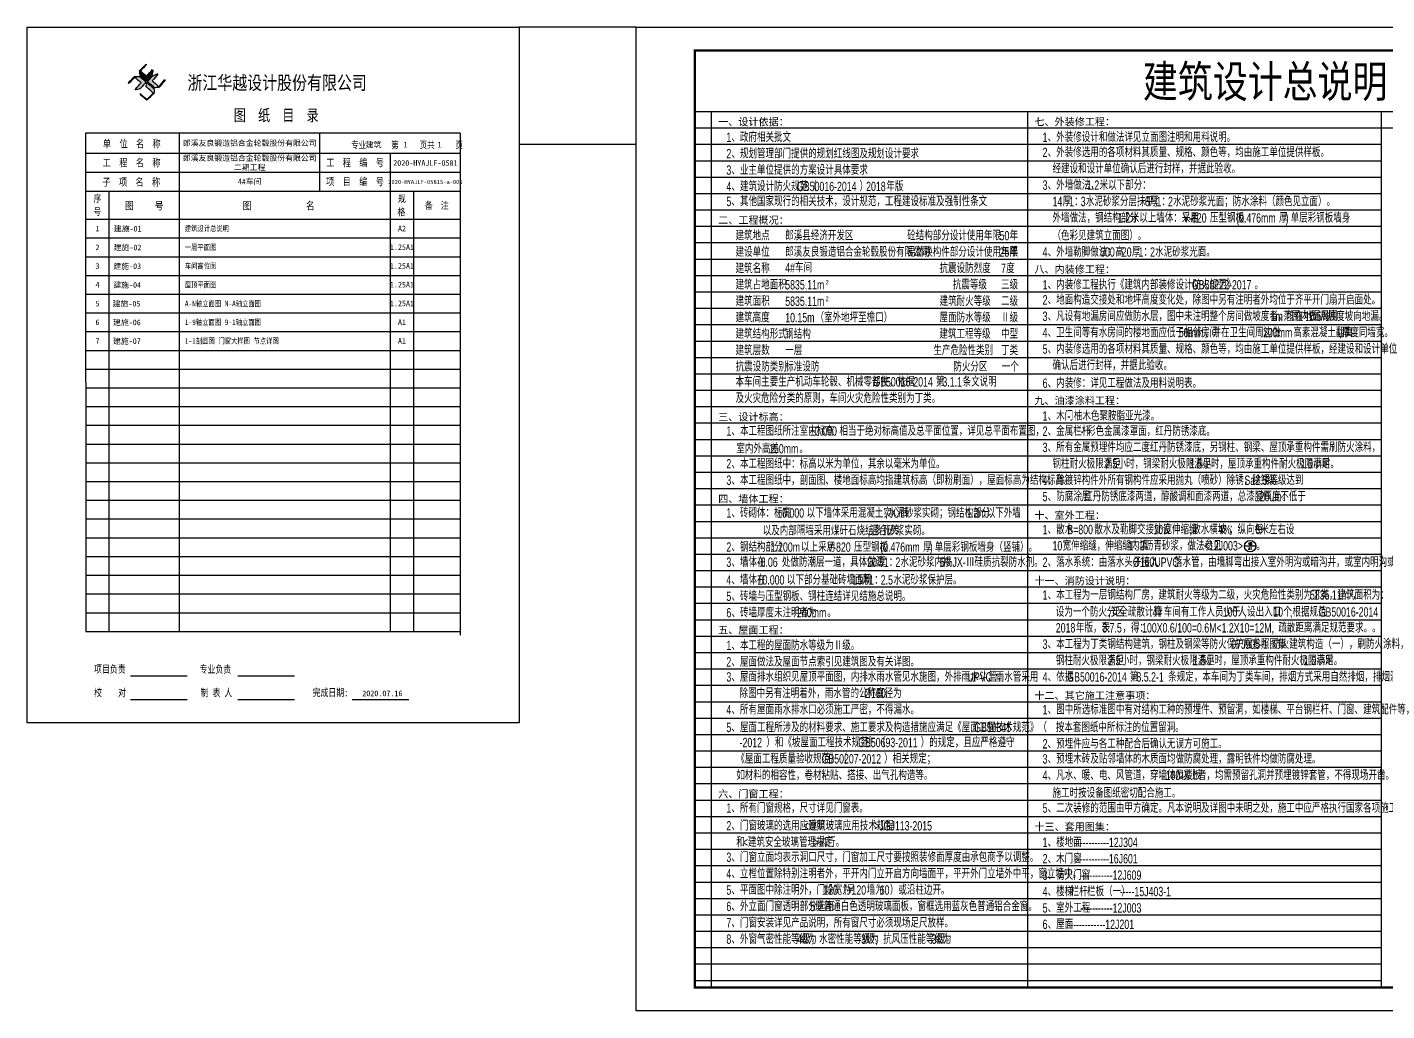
# Model space of a CAD drawing. Extents: x 14586673 to 15379323, y -344170 to -118775.
# Drawn here: x 14586673 to 14644717, y -223520 to -181520 of the extents above; entities that cross this region are included whole.
import ezdxf
from ezdxf.enums import TextEntityAlignment as Align

# ---------------------------------------------------------------- set-up
doc = ezdxf.new("R2010")
doc.units = 0
doc.header["$LTSCALE"] = 1000
doc.header["$MEASUREMENT"] = 0
for name, color, linetype in [('PUB_DIM', 3, 'Continuous'), ('PUB_TEXT', 7, 'Continuous'), ('TK', 4, 'Continuous')]:
    doc.layers.add(name, color=color, linetype=linetype)
doc.styles.add('-宋体', font='', dxfattribs={"width": 0.8})
doc.styles.add('_TCH_LABEL', font='COMPLEX', dxfattribs={"bigfont": 'GBCBIG'})
doc.styles.add('YAYA', font='', dxfattribs={"width": 0.8, "height": 1})
doc.styles.add('图框文字3', font='', dxfattribs={"width": 0.8})
doc.styles.add('图签宋体', font='', dxfattribs={"height": 300})
doc.styles.add('设计说明', font='!TSSDENG', dxfattribs={"width": 0.7, "bigfont": '!HZTXT'})
doc.styles.add('黑体', font='simhei.ttf')
doc.styles.get('-宋体').set_extended_font_data('SimSun')
doc.styles.get('YAYA').set_extended_font_data('SimSun')
doc.styles.get('图框文字3').set_extended_font_data('SimSun')
doc.styles.get('图签宋体').set_extended_font_data('NSimSun')

# ---------------------------------------------------------------- blocks, each defined once
blk = doc.blocks.new('GeYuanFrame_01806178', base_point=(18.76, 4.34))
at = {"layer": 'TK'}
blk.add_line((43.76, 414.34), (602.76, 414.34), dxfattribs=at)
blk.add_lwpolyline([(18.76, 424.34), (612.76, 424.34), (612.76, 4.34), (18.76, 4.34), (18.76, 424.34)], dxfattribs=at)
at = {"layer": 'TK', "const_width": 1}
blk.add_lwpolyline([(602.76, 414.34), (43.76, 414.34), (43.76, 14.34), (602.76, 14.34)], close=True, dxfattribs=at)
blk = doc.blocks.new('GeYuanFrame_77181161', base_point=(9.34, 2.35))
at = {"layer": 'TK'}
h = blk.add_hatch(color=256, dxfattribs=at)
h.dxf.hatch_style = 2
edge = h.paths.add_edge_path()
edge.add_spline(control_points=[(59.68, 276.88), (59.68, 276.88), (59.68, 276.88), (58.99, 277.46), (58.29, 278.02), (57.63, 278.6), (57.58, 279.3), (57.37, 280), (57.28, 280.71), (58.18, 281.67), (59.11, 282.6), (60.07, 283.5), (60.13, 283.47), (60.17, 283.43), (60.22, 283.39), (59.42, 282.46), (58.48, 281.67), (57.68, 280.73), (58.56, 279.95), (59.47, 279.2), (60.38, 278.45), (61.23, 279.33), (61.99, 280.3), (62.8, 281.22), (63.14, 281.1), (63.02, 280.86), (62.93, 280.48), (62.85, 280.12), (62.8, 279.82), (62.72, 279.46), (62.69, 279.29), (62.66, 279.09), (62.61, 278.95), (62.53, 278.76), (62.24, 278.51), (62.04, 278.27), (61.55, 277.7), (61.14, 277.24), (60.63, 276.63), (60.55, 276.53), (60.38, 276.3), (60.36, 276.3), (60.26, 276.29), (59.77, 276.8), (59.68, 276.88)], knot_values=[-1, 0, 0, 0, 0, 0, 1, 1, 1, 2, 2, 2, 3, 3, 3, 4, 4, 4, 5, 5, 5, 6, 6, 6, 7, 7, 7, 8, 8, 8, 9, 9, 9, 10, 10, 10, 11, 11, 11, 12, 12, 12, 13, 13, 13, 14, 14, 14, 14], degree=3, periodic=0)
h = blk.add_hatch(color=256, dxfattribs=at)
h.dxf.hatch_style = 2
edge = h.paths.add_edge_path()
edge.add_spline(control_points=[(63.92, 279.01), (63.92, 279.01), (63.92, 279.01), (64.28, 279.16), (64.59, 279.31), (64.87, 279.4), (64.98, 279.43), (65.07, 279.35), (65.14, 279.26), (64.37, 278.32), (63.53, 277.44), (62.74, 276.51), (63.66, 275.66), (64.65, 274.86), (65.59, 274.03), (66.42, 274.95), (67.18, 275.93), (67.99, 276.86), (68.1, 276.85), (68.13, 276.76), (68.2, 276.72), (67.55, 275.83), (66.72, 274.94), (65.98, 274.03), (65.86, 273.89), (65.75, 273.71), (65.65, 273.66), (65.42, 273.57), (64.95, 273.59), (64.66, 273.57), (64.33, 273.54), (64.02, 273.51), (63.71, 273.45), (62.84, 274.16), (61.98, 274.94), (61.08, 275.68), (60.97, 275.77), (60.71, 275.95), (60.71, 275.99), (60.71, 276), (60.9, 276.25), (60.98, 276.34), (61.47, 276.92), (61.9, 277.37), (62.39, 277.96), (62.55, 278.16), (62.77, 278.5), (62.95, 278.62), (63.17, 278.77), (63.58, 278.87), (63.92, 279.01)], knot_values=[-1, 0, 0, 0, 0, 0, 1, 1, 1, 2, 2, 2, 3, 3, 3, 4, 4, 4, 5, 5, 5, 6, 6, 6, 7, 7, 7, 8, 8, 8, 9, 9, 9, 10, 10, 10, 11, 11, 11, 12, 12, 12, 13, 13, 13, 14, 14, 14, 15, 15, 15, 16, 16, 16, 16], degree=3, periodic=0)
h = blk.add_hatch(color=256, dxfattribs=at)
h.dxf.hatch_style = 2
edge = h.paths.add_edge_path()
edge.add_spline(control_points=[(55.19, 277.94), (55.19, 277.94), (55.19, 277.94), (54.32, 277.07), (53.5, 276.16), (52.65, 275.27), (52.31, 275.38), (52.58, 275.59), (52.76, 275.79), (53.52, 276.62), (54.41, 277.54), (55.15, 278.29), (55.68, 278.33), (56.35, 278.29), (56.91, 278.31), (57.04, 278.32), (57.2, 278.35), (57.34, 278.31), (57.56, 278.24), (57.82, 277.91), (58.03, 277.73), (58.73, 277.15), (59.48, 276.57), (60.09, 275.97), (59.37, 275.15), (58.62, 274.28), (57.88, 273.41), (57.77, 273.29), (57.64, 273.11), (57.55, 273.06), (57.4, 272.99), (57.18, 272.96), (57.01, 272.91), (56.64, 272.8), (56.31, 272.73), (55.9, 272.62), (55.72, 272.57), (55.45, 272.46), (55.42, 272.64), (55.39, 272.76), (55.62, 272.94), (55.71, 273.04), (56.48, 273.9), (57.25, 274.76), (58.01, 275.6), (57.08, 276.39), (56.15, 277.19), (55.19, 277.94)], knot_values=[-1, 0, 0, 0, 0, 0, 1, 1, 1, 2, 2, 2, 3, 3, 3, 4, 4, 4, 5, 5, 5, 6, 6, 6, 7, 7, 7, 8, 8, 8, 9, 9, 9, 10, 10, 10, 11, 11, 11, 12, 12, 12, 13, 13, 13, 14, 14, 14, 15, 15, 15, 15], degree=3, periodic=0)
h = blk.add_hatch(color=256, dxfattribs=at)
h.dxf.hatch_style = 2
edge = h.paths.add_edge_path()
edge.add_spline(control_points=[(57.65, 270.91), (57.65, 270.91), (57.65, 270.91), (58.57, 270.16), (59.45, 269.35), (60.34, 268.57), (61.32, 269.42), (62.25, 270.32), (63.19, 271.22), (62.4, 271.97), (61.4, 272.8), (60.51, 273.59), (60.4, 273.69), (60.17, 273.85), (60.15, 273.93), (60.1, 274.12), (60.25, 274.58), (60.28, 274.79), (60.34, 275.14), (60.37, 275.45), (60.44, 275.7), (61.45, 274.85), (62.46, 274.01), (63.46, 273.14), (63.49, 272.49), (63.54, 271.85), (63.55, 271.18), (62.67, 270.31), (61.73, 269.45), (60.78, 268.57), (60.66, 268.45), (60.49, 268.24), (60.36, 268.24), (60.16, 268.24), (59.73, 268.73), (59.6, 268.84), (59.1, 269.27), (58.65, 269.67), (58.17, 270.1), (57.94, 270.31), (57.66, 270.48), (57.47, 270.74), (57.5, 270.83), (57.59, 270.85), (57.65, 270.91)], knot_values=[-1, 0, 0, 0, 0, 0, 1, 1, 1, 2, 2, 2, 3, 3, 3, 4, 4, 4, 5, 5, 5, 6, 6, 6, 7, 7, 7, 8, 8, 8, 9, 9, 9, 10, 10, 10, 11, 11, 11, 12, 12, 12, 13, 13, 13, 14, 14, 14, 14], degree=3, periodic=0)
for p, q in [((9.34, 299.35), (219.34, 299.35)), ((9.34, 2.35), (9.34, 299.35)), ((219.34, 299.35), (219.34, 2.35)), ((34.18, 254.13), (34.34, 41.35)), ((194.18, 254.13), (34.18, 254.13)), ((74.34, 41.35), (74.34, 254.13)), ((134.34, 229.35), (134.34, 254.13)), ((194.34, 39.76), (194.34, 254.13)), ((194.34, 245.35), (34.34, 245.35)), ((164.34, 245.35), (164.34, 41.35)), ((194.34, 237.35), (34.34, 237.35)), ((34.34, 229.35), (194.34, 229.35)), ((44.34, 41.35), (44.34, 229.35)), ((174.34, 41.35), (174.34, 229.35)), ((34.34, 217.35), (194.34, 217.35)), ((34.34, 209.35), (194.34, 209.35)), ((34.34, 201.35), (194.34, 201.35)), ((34.34, 193.35), (194.34, 193.35)), ((34.34, 185.35), (194.34, 185.35)), ((34.34, 177.35), (194.34, 177.35)), ((34.34, 169.35), (194.34, 169.35)), ((34.34, 161.35), (194.34, 161.35)), ((34.34, 153.35), (194.34, 153.35)), ((34.34, 145.35), (194.34, 145.35)), ((34.34, 137.35), (194.34, 137.35)), ((34.34, 129.35), (194.34, 129.35)), ((34.34, 121.35), (194.34, 121.35)), ((34.34, 113.35), (194.34, 113.35)), ((34.34, 105.35), (194.34, 105.35)), ((34.34, 97.35), (194.34, 97.35)), ((34.34, 89.35), (194.34, 89.35)), ((34.34, 81.35), (194.34, 81.35)), ((34.34, 73.35), (194.34, 73.35)), ((34.34, 65.35), (194.34, 65.35)), ((34.34, 57.35), (194.34, 57.35)), ((34.34, 49.35), (194.34, 49.35)), ((34.34, 41.35), (194.34, 41.35)), ((53.49, 22.33), (77.69, 22.33)), ((99.24, 22.33), (123.44, 22.33)), ((53.49, 12.21), (77.69, 12.21)), ((99.24, 12.21), (123.44, 12.21)), ((148.13, 12.21), (172.32, 12.21)), ((219.34, 2.35), (9.34, 2.35))]:
    blk.add_line(p, q, dxfattribs=at)
for points in [[(57.28, 280.71), (58.18, 281.67), (59.11, 282.6), (60.07, 283.5)], [(57.63, 278.6), (57.58, 279.3), (57.37, 280), (57.28, 280.71)], [(60.22, 283.39), (59.42, 282.46), (58.48, 281.67), (57.68, 280.73)], [(57.68, 280.73), (58.56, 279.95), (59.47, 279.2), (60.38, 278.45)], [(60.07, 283.5), (60.13, 283.47), (60.17, 283.43), (60.22, 283.39)], [(60.38, 278.45), (61.23, 279.33), (61.99, 280.3), (62.8, 281.22)], [(62.61, 278.95), (62.53, 278.76), (62.24, 278.51), (62.04, 278.27)], [(62.39, 277.96), (62.55, 278.16), (62.77, 278.5), (62.95, 278.62)], [(62.72, 279.46), (62.69, 279.29), (62.66, 279.09), (62.61, 278.95)], [(62.93, 280.48), (62.85, 280.12), (62.8, 279.82), (62.72, 279.46)], [(65.14, 279.26), (64.37, 278.32), (63.53, 277.44), (62.74, 276.51)], [(62.8, 281.22), (63.14, 281.1), (63.02, 280.86), (62.93, 280.48)], [(62.95, 278.62), (63.17, 278.77), (63.58, 278.87), (63.92, 279.01)], [(63.92, 279.01), (64.28, 279.16), (64.59, 279.31), (64.87, 279.4)], [(64.87, 279.4), (64.98, 279.43), (65.07, 279.35), (65.14, 279.26)], [(52.65, 275.27), (52.31, 275.38), (52.58, 275.59), (52.76, 275.79)], [(55.19, 277.94), (54.32, 277.07), (53.5, 276.16), (52.65, 275.27)], [(52.76, 275.79), (53.52, 276.62), (54.41, 277.54), (55.15, 278.29)], [(55.15, 278.29), (55.68, 278.33), (56.35, 278.29), (56.91, 278.31)], [(58.01, 275.6), (57.08, 276.39), (56.15, 277.19), (55.19, 277.94)], [(55.42, 272.64), (55.39, 272.76), (55.62, 272.94), (55.71, 273.04)], [(55.71, 273.04), (56.48, 273.9), (57.25, 274.76), (58.01, 275.6)], [(57.01, 272.91), (56.64, 272.8), (56.31, 272.73), (55.9, 272.62)], [(56.91, 278.31), (57.04, 278.32), (57.2, 278.35), (57.34, 278.31)], [(57.55, 273.06), (57.4, 272.99), (57.18, 272.96), (57.01, 272.91)], [(57.34, 278.31), (57.56, 278.24), (57.82, 277.91), (58.03, 277.73)], [(57.88, 273.41), (57.77, 273.29), (57.64, 273.11), (57.55, 273.06)], [(59.68, 276.88), (58.99, 277.46), (58.29, 278.02), (57.63, 278.6)], [(60.09, 275.97), (59.37, 275.15), (58.62, 274.28), (57.88, 273.41)], [(58.03, 277.73), (58.73, 277.15), (59.48, 276.57), (60.09, 275.97)], [(60.36, 276.3), (60.26, 276.29), (59.77, 276.8), (59.68, 276.88)], [(60.15, 273.93), (60.1, 274.12), (60.25, 274.58), (60.28, 274.79)], [(60.51, 273.59), (60.4, 273.69), (60.17, 273.85), (60.15, 273.93)], [(60.28, 274.79), (60.34, 275.14), (60.37, 275.45), (60.44, 275.7)], [(60.63, 276.63), (60.55, 276.53), (60.38, 276.3), (60.36, 276.3)], [(60.44, 275.7), (61.45, 274.85), (62.46, 274.01), (63.46, 273.14)], [(63.19, 271.22), (62.4, 271.97), (61.4, 272.8), (60.51, 273.59)], [(62.04, 278.27), (61.55, 277.7), (61.14, 277.24), (60.63, 276.63)], [(60.71, 275.99), (60.71, 276), (60.9, 276.25), (60.98, 276.34)], [(61.08, 275.68), (60.97, 275.77), (60.71, 275.95), (60.71, 275.99)], [(60.98, 276.34), (61.47, 276.92), (61.9, 277.37), (62.39, 277.96)], [(63.71, 273.45), (62.84, 274.16), (61.98, 274.94), (61.08, 275.68)], [(62.74, 276.51), (63.66, 275.66), (64.65, 274.86), (65.59, 274.03)], [(63.46, 273.14), (63.49, 272.49), (63.54, 271.85), (63.55, 271.18)], [(64.66, 273.57), (64.33, 273.54), (64.02, 273.51), (63.71, 273.45)], [(65.65, 273.66), (65.42, 273.57), (64.95, 273.59), (64.66, 273.57)], [(65.59, 274.03), (66.42, 274.95), (67.18, 275.93), (67.99, 276.86)], [(65.98, 274.03), (65.86, 273.89), (65.75, 273.71), (65.65, 273.66)], [(68.2, 276.72), (67.55, 275.83), (66.72, 274.94), (65.98, 274.03)], [(67.99, 276.86), (68.1, 276.85), (68.13, 276.76), (68.2, 276.72)], [(55.9, 272.62), (55.72, 272.57), (55.45, 272.46), (55.42, 272.64)], [(57.47, 270.74), (57.5, 270.83), (57.59, 270.85), (57.65, 270.91)], [(58.17, 270.1), (57.94, 270.31), (57.66, 270.48), (57.47, 270.74)], [(57.65, 270.91), (58.57, 270.16), (59.45, 269.35), (60.34, 268.57)], [(59.6, 268.84), (59.1, 269.27), (58.65, 269.67), (58.17, 270.1)], [(60.36, 268.24), (60.16, 268.24), (59.73, 268.73), (59.6, 268.84)], [(60.34, 268.57), (61.32, 269.42), (62.25, 270.32), (63.19, 271.22)], [(60.78, 268.57), (60.66, 268.45), (60.49, 268.24), (60.36, 268.24)], [(63.55, 271.18), (62.67, 270.31), (61.73, 269.45), (60.78, 268.57)]]:
    blk.add_open_spline(points, degree=3, dxfattribs=at)
at = {"layer": 'TK', "style": '-宋体'}
for s, height, width, p in [('浙江华越设计股份有限公司', 5.85, 0.8, (77.74, 272.7)), ('图  纸  目  录', 5, 0.76, (97.54, 259.25)), (' 单  位  名  称', 3.2, 0.78, (39.85, 248)), (' 专业      第     页共     页', 3, 0.76, (145.89, 247.59)), (' 工  程  名  称 ', 3.2, 0.78, (39.81, 239.88)), (' 工  程  编  号', 3.2, 0.78, (135.21, 239.92)), (' 子  项  名  称 ', 3.2, 0.78, (39.67, 231.61)), (' 项  目  编  号', 3.2, 0.78, (135.17, 231.81)), ('序', 3, 0.76, (37.76, 224.72)), ('规', 3, 0.8, (167.67, 224.58)), ('号', 3, 0.76, (37.68, 219.03)), ('图     号', 3.3, 0.8, (51.14, 221.47)), ('图             名', 3.3, 0.8, (101.3, 221.45)), ('格', 3, 0.8, (167.42, 218.97)), ('备  注', 3, 0.8, (179.15, 221.71)), ('项目负责 ', 3.2, 0.75, (37.92, 23.67)), ('专业负责 ', 3.2, 0.75, (82.99, 23.63)), ('校    对', 3.2, 0.75, (37.89, 13.59)), ('制    人', 3.2, 0.75, (83.32, 13.59)), ('表', 3.2, 0.75, (88.47, 13.59)), ('完成日期:', 3.2, 0.75, (131.23, 13.66))]:
    blk.add_text(s, height=height, dxfattribs=dict(at, width=width)).set_placement(p)
at = {"layer": 'TK', "style": '图签宋体'}
for s, p in [('建筑', (153.86, 247.98)), ('1', (170, 247.98)), ('1', (184.53, 248)), ('建施-01', (46.33, 212.1)), ('1', (38.47, 212.15)), ('2', (38.51, 204.15)), ('建施-02', (46.26, 204.1)), ('3', (38.5, 196.15)), ('建施-03', (46.12, 196.1)), ('4', (38.49, 188.15)), ('建施-04', (46.09, 188.1)), ('5', (38.5, 180.15)), ('建施-05', (45.82, 180.1)), ('6', (38.5, 172.15)), ('建施-06', (45.96, 172.1)), ('7', (38.48, 164.15)), ('建施-07', (45.96, 164.1)), ('2020.07.16', (152.39, 13.7))]:
    blk.add_text(s, height=2.4, dxfattribs=at).set_placement(p)
at = {"layer": 'TK'}
for s, insert, char_height, width, attachment_point, style in [('郎溪友良锻造铝合金轮毂股份有限公司', (104.34, 249.74), 2.4, 60.0034, 5, '图签宋体'), ('郎溪友良锻造铝合金轮毂股份有限公司二期工程', (104.34, 241.35), 2.4, 60.0032, 5, '图签宋体'), ('2020-HYAJLF-0581', (179.34, 241.35), 2.4, 30, 5, '图签宋体'), ('4#车间', (104.34, 233.35), 2.4, 60.0031, 5, '图签宋体'), ('2020-HYAJLF-0581S-a-005', (179.34, 233.26), 1.7642, 30, 5, '图签宋体'), ('建筑设计总说明', (76.65, 213.24), 2.4, 87.6958, 4, '图框文字3'), ('A2', (169.34, 213.4), 2.4, 10, 5, '图签宋体'), ('一层平面图', (76.65, 205.24), 2.4, 87.6958, 4, '图框文字3'), ('1.25A1', (169.34, 205.4), 2.4, 10, 5, '图签宋体'), ('车间高位图', (76.65, 197.24), 2.4, 87.6958, 4, '图框文字3'), ('1.25A1', (169.34, 197.4), 2.4, 10, 5, '图签宋体'), ('屋顶平面图', (76.65, 189.24), 2.4, 87.6958, 4, '图框文字3'), ('1.25A1', (169.34, 189.4), 2.4, 10, 5, '图签宋体'), ('A-N轴立面图 N-A轴立面图', (76.65, 181.24), 2.4, 87.6958, 4, '图框文字3'), ('1.25A1', (169.34, 181.4), 2.4, 10, 5, '图签宋体'), ('1-9轴立面图 9-1轴立面图', (76.65, 173.24), 2.4, 87.6958, 4, '图框文字3'), ('A1', (169.34, 173.4), 2.4, 10, 5, '图签宋体'), ('1-1剖面图 门窗大样图 节点详图', (76.65, 165.24), 2.4, 87.6958, 4, '图框文字3'), ('A1', (169.34, 165.4), 2.4, 10, 5, '图签宋体')]:
    blk.add_mtext(s, dxfattribs=dict(at, insert=insert, char_height=char_height, width=width, attachment_point=attachment_point, style=style))

msp = doc.modelspace()

# ---------------------------------------------------------------- linework, layer by layer
at = {"ltscale": 0.5}
msp.add_lwpolyline([(14607672.6, -181520.3), (14607672.6, -186520.3), (14612672.6, -186520.3), (14612672.6, -181520.3)], close=True, dxfattribs=at)
at = {"layer": 'Defpoints', "color": 251}
for p, q in [((14615172.6, -185120.3), (14664072.6, -185120.3)), ((14615872.6, -185120.3), (14615872.6, -222520.3)), ((14629372.6, -185120.3), (14629372.6, -222520.3)), ((14644472.6, -185120.3), (14644472.6, -222520.3)), ((14615172.6, -185820.3), (14664072.6, -185820.3)), ((14615172.6, -186520.3), (14644472.6, -186520.3)), ((14615172.6, -187220.3), (14644472.6, -187220.3)), ((14615172.6, -187920.3), (14644472.6, -187920.3)), ((14615172.6, -188620.3), (14644472.6, -188620.3)), ((14615172.6, -189320.3), (14644472.6, -189320.3)), ((14615172.6, -190020.3), (14644472.6, -190020.3)), ((14615172.6, -190720.3), (14644472.6, -190720.3)), ((14615172.6, -191420.3), (14644472.6, -191420.3)), ((14615172.6, -192120.3), (14644472.6, -192120.3)), ((14615172.6, -192820.3), (14644472.6, -192820.3)), ((14615172.6, -193520.3), (14644472.6, -193520.3)), ((14615172.6, -194220.3), (14644472.6, -194220.3)), ((14615172.6, -194920.3), (14644472.6, -194920.3)), ((14615172.6, -195620.3), (14644472.6, -195620.3)), ((14615172.6, -196320.3), (14644472.6, -196320.3)), ((14615172.6, -197020.3), (14644472.6, -197020.3)), ((14615172.6, -197720.3), (14644472.6, -197720.3)), ((14615172.6, -198420.3), (14644472.6, -198420.3)), ((14615172.6, -199120.3), (14644472.6, -199120.3)), ((14615172.6, -199820.3), (14644472.6, -199820.3)), ((14615172.6, -200520.3), (14644472.6, -200520.3)), ((14615172.6, -201220.3), (14644472.6, -201220.3)), ((14615172.6, -201920.3), (14644472.6, -201920.3)), ((14615172.6, -202620.3), (14644472.6, -202620.3)), ((14615172.6, -203320.3), (14644472.6, -203320.3)), ((14615172.6, -204020.3), (14644472.6, -204020.3)), ((14615172.6, -204720.3), (14644472.6, -204720.3)), ((14615172.6, -205420.3), (14644472.6, -205420.3)), ((14615172.6, -206120.3), (14644472.6, -206120.3)), ((14615172.6, -206820.3), (14644472.6, -206820.3)), ((14615172.6, -207520.3), (14644472.6, -207520.3)), ((14615172.6, -208220.3), (14644472.6, -208220.3)), ((14615172.6, -208920.3), (14644472.6, -208920.3)), ((14615172.6, -209620.3), (14644472.6, -209620.3)), ((14615172.6, -210320.3), (14644472.6, -210320.3)), ((14615172.6, -211020.3), (14644472.6, -211020.3)), ((14615172.6, -211720.3), (14644472.6, -211720.3)), ((14615172.6, -212420.3), (14644472.6, -212420.3)), ((14615172.6, -213120.3), (14644472.6, -213120.3)), ((14615172.6, -213820.3), (14644472.6, -213820.3)), ((14615172.6, -214520.3), (14644472.6, -214520.3)), ((14615172.6, -215220.3), (14644472.6, -215220.3)), ((14615172.6, -215920.3), (14644472.6, -215920.3)), ((14615172.6, -216620.3), (14644472.6, -216620.3)), ((14615172.6, -217320.3), (14644472.6, -217320.3)), ((14615172.6, -218020.3), (14644472.6, -218020.3)), ((14615172.6, -218720.3), (14644472.6, -218720.3)), ((14615172.6, -219420.3), (14644472.6, -219420.3)), ((14615172.6, -220120.3), (14644472.6, -220120.3)), ((14615172.6, -220820.3), (14644472.6, -220820.3)), ((14615172.6, -221520.3), (14644472.6, -221520.3)), ((14615172.6, -222220.3), (14644472.6, -222220.3))]:
    msp.add_line(p, q, dxfattribs=at)
at = {"layer": 'PUB_DIM'}
for p in [(14639127.2, -203681.8), (14638637.2, -203681.8), (14638637.2, -203681.8)]:
    msp.add_line(p, (14638637.2, -203681.8), dxfattribs=at)
for centre, radius in [((14638882.2, -203681.8), 245), ((14638637.2, -203681.8), 0)]:
    msp.add_circle(centre, radius, dxfattribs=at)

# ---------------------------------------------------------------- block references
at = {"xscale": 100, "yscale": 100, "zscale": 100}
for name, p in [('GeYuanFrame_77181161', (14586672.6, -211220.3)), ('GeYuanFrame_01806178', (14612672.6, -223520.3))]:
    msp.add_blockref(name, p, dxfattribs=at)

# ---------------------------------------------------------------- texts
at = {"layer": 'PUB_TEXT'}
for s, height, style, width, p in [('建筑设计总说明', 1367.09, 'YAYA', 0.8, (14634303.1, -184520.3)), ('1', 400, '设计说明', 0.7, (14616522.6, -186420.3)), ('、政府相关批文', 400, '设计说明', 0.7, (14616738, -186420.3)), ('1', 400, '设计说明', 0.7, (14630022.6, -186420.3)), ('、外装修设计和做法详见立面图注明和用料说明。', 400, '设计说明', 0.7, (14630238, -186420.3)), ('2', 400, '设计说明', 0.7, (14616522.6, -187120.3)), ('、规划管理部门提供的规划红线图及规划设计要求', 400, '设计说明', 0.7, (14616738, -187120.3)), ('2', 400, '设计说明', 0.7, (14630022.6, -187063.7)), ('、外装修选用的各项材料其质量、规格、颜色等，均由施工单位提供样板。', 400, '设计说明', 0.7, (14630238, -187063.7)), ('3', 400, '设计说明', 0.7, (14616522.6, -187820.3)), ('、业主单位提供的方案设计具体要求', 400, '设计说明', 0.7, (14616738, -187820.3)), ('经建设和设计单位确认后进行封样，并据此验收。', 400, '设计说明', 0.7, (14630445.9, -187760.5)), ('3', 400, '设计说明', 0.7, (14630022.6, -188463.7)), ('、外墙做法，', 400, '设计说明', 0.7, (14630238, -188463.7)), ('1.2', 400, '设计说明', 0.7, (14631918, -188463.7)), ('米以下部分：', 400, '设计说明', 0.7, (14632456.4, -188463.7)), ('4', 400, '设计说明', 0.7, (14616522.6, -188520.3)), ('、建筑设计防火规范（', 400, '设计说明', 0.7, (14616738, -188520.3)), ('GB50016-2014', 400, '设计说明', 0.7, (14619538, -188520.3)), ('）', 400, '设计说明', 0.7, (14622208.7, -188520.3)), ('2018', 400, '设计说明', 0.7, (14622488.7, -188520.3)), ('年版', 400, '设计说明', 0.7, (14623350.3, -188520.3)), ('5', 400, '设计说明', 0.7, (14616522.6, -189160.5)), ('、其他国家现行的相关技术，设计规范，工程建设标准及强制性条文', 400, '设计说明', 0.7, (14616738, -189160.5)), ('14', 400, '设计说明', 0.7, (14630445.9, -189163.7)), ('厚', 400, '设计说明', 0.7, (14630876.7, -189163.7)), ('1', 400, '设计说明', 0.7, (14631156.7, -189163.7)), ('：', 400, '设计说明', 0.7, (14631372, -189163.7)), ('3', 400, '设计说明', 0.7, (14631652, -189163.7)), ('水泥砂浆分层抹平；', 400, '设计说明', 0.7, (14631867.4, -189163.7)), ('6', 400, '设计说明', 0.7, (14634387.4, -189163.7)), ('厚', 400, '设计说明', 0.7, (14634602.8, -189163.7)), ('1', 400, '设计说明', 0.7, (14634882.8, -189163.7)), ('：', 400, '设计说明', 0.7, (14635098.2, -189163.7)), ('2', 400, '设计说明', 0.7, (14635378.2, -189163.7)), ('水泥砂浆光面；防水涂料（颜色见立面）。', 400, '设计说明', 0.7, (14635593.6, -189163.7)), ('外墙做法，钢结构部分', 400, '设计说明', 0.7, (14630445.9, -189863.7)), ('1.2', 400, '设计说明', 0.7, (14633245.9, -189863.7)), ('米以上墙体：采用', 400, '设计说明', 0.7, (14633784.3, -189863.7)), ('V-820', 400, '设计说明', 0.7, (14636024.3, -189863.7)), ('压型钢板', 400, '设计说明', 0.7, (14637165.9, -189863.7)), ('(0.476mm', 400, '设计说明', 0.7, (14638285.9, -189863.7)), ('厚', 400, '设计说明', 0.7, (14640116.7, -189863.7)), (')', 400, '设计说明', 0.7, (14640396.7, -189863.7)), ('单层彩钢板墙身', 400, '设计说明', 0.7, (14640612, -189863.7)), ('建筑地点', 400, '设计说明', 0.7, (14616914.7, -190620.3)), ('砼结构部分设计使用年限', 400, '设计说明', 0.7, (14624242.4, -190620.3)), ('（色彩见建筑立面图）。', 400, '设计说明', 0.7, (14630445.9, -190620.3)), ('建设单位', 400, '设计说明', 0.7, (14616914.7, -191320.3)), ('易替换构件部分设计使用年限', 400, '设计说明', 0.7, (14624242.4, -191320.3)), ('4', 400, '设计说明', 0.7, (14630022.6, -191320.3)), ('、外墙勒脚做法：', 400, '设计说明', 0.7, (14630238, -191320.3)), ('600', 400, '设计说明', 0.7, (14632478, -191320.3)), ('高', 400, '设计说明', 0.7, (14633124.1, -191320.3)), ('20', 400, '设计说明', 0.7, (14633404.1, -191320.3)), ('厚', 400, '设计说明', 0.7, (14633834.9, -191320.3)), ('1', 400, '设计说明', 0.7, (14634114.9, -191320.3)), ('2', 400, '设计说明', 0.7, (14634610.3, -191320.3)), ('水泥砂浆光面。', 400, '设计说明', 0.7, (14634825.7, -191320.3)), ('：', 400, '设计说明', 0.7, (14634330.3, -191320.3)), ('建筑名称', 400, '设计说明', 0.7, (14616914.7, -192020.3)), ('抗震设防烈度', 400, '设计说明', 0.7, (14625620.1, -192020.3)), ('建筑占地面积', 400, '设计说明', 0.7, (14616914.7, -192720.3)), ('抗震等级', 400, '设计说明', 0.7, (14626189, -192720.3)), ('1', 400, '设计说明', 0.7, (14630022.6, -192720.3)), ('、内装修工程执行《建筑内部装修设计防火规范》', 400, '设计说明', 0.7, (14630238, -192720.3)), ('GB50222-2017', 400, '设计说明', 0.7, (14636398, -192720.3)), ('。', 400, '设计说明', 0.7, (14639068.7, -192720.3)), ('建筑面积', 400, '设计说明', 0.7, (14616914.7, -193420.3)), ('建筑耐火等级', 400, '设计说明', 0.7, (14625625.9, -193420.3)), ('2', 400, '设计说明', 0.7, (14630022.6, -193363.7)), ('、地面构造交接处和地坪高度变化处，除图中另有注明者外均位于齐平开门扇开启面处。', 400, '设计说明', 0.7, (14630238, -193363.7)), ('建筑高度', 400, '设计说明', 0.7, (14616914.7, -194120.3)), ('屋面防水等级', 400, '设计说明', 0.7, (14625625.6, -194120.3)), ('3', 400, '设计说明', 0.7, (14630022.6, -194063.7)), ('、凡设有地漏房间应做防水层，图中未注明整个房间做坡度者，均在地漏周围', 400, '设计说明', 0.7, (14630238, -194063.7)), ('1m', 400, '设计说明', 0.7, (14639758, -194063.7)), ('范围内做', 400, '设计说明', 0.7, (14640296.4, -194063.7)), ('0.5%', 400, '设计说明', 0.7, (14641416.4, -194063.7)), ('坡度坡向地漏。', 400, '设计说明', 0.7, (14642191.8, -194063.7)), ('建筑结构形式', 400, '设计说明', 0.7, (14616914.7, -194820.3)), ('建筑工程等级', 400, '设计说明', 0.7, (14625618.5, -194820.3)), ('4', 400, '设计说明', 0.7, (14630022.6, -194760.5)), ('、卫生间等有水房间的楼地面应低于相邻房间', 400, '设计说明', 0.7, (14630238, -194760.5)), ('50mm', 400, '设计说明', 0.7, (14635838, -194760.5)), ('；并在卫生间周边做', 400, '设计说明', 0.7, (14636914.9, -194760.5)), ('200mm', 400, '设计说明', 0.7, (14639434.9, -194760.5)), ('高素混凝土翻高', 400, '设计说明', 0.7, (14640727.2, -194760.5)), ('厚度同墙宽。', 400, '设计说明', 0.7, (14642794.9, -194760.5)), ('、内装修选用的各项材料其质量、规格、颜色等，均由施工单位提供样板，经建设和设计单位', 400, '设计说明', 0.7, (14630238, -195463.7)), (',', 400, '设计说明', 0.7, (14642687.2, -194760.5)), ('建筑层数', 400, '设计说明', 0.7, (14616914.7, -195520.3)), ('生产危险性类别', 400, '设计说明', 0.7, (14625359, -195520.3)), ('5', 400, '设计说明', 0.7, (14630022.6, -195463.7)), ('抗震设防类别', 400, '设计说明', 0.7, (14616914.7, -196220.3)), ('防火分区', 400, '设计说明', 0.7, (14626210.1, -196220.3)), ('确认后进行封样，并据此验收。', 400, '设计说明', 0.7, (14630445.9, -196160.5)), ('6', 400, '设计说明', 0.7, (14630022.6, -196920.3)), ('、内装修：详见工程做法及用料说明表。', 400, '设计说明', 0.7, (14630238, -196920.3)), ('1', 400, '设计说明', 0.7, (14630022.6, -198320.3)), ('、木门', 400, '设计说明', 0.7, (14630238, -198320.3)), ('柚木色聚胺脂亚光漆。', 400, '设计说明', 0.7, (14631358, -198320.3)), ('-', 400, '设计说明', 0.7, (14631078, -198320.3)), ('1', 400, '设计说明', 0.7, (14616522.6, -198963.7)), ('、本工程图纸所注室内标高', 400, '设计说明', 0.7, (14616738, -198963.7)), ('%%p0.000', 400, '设计说明', 0.7, (14620098, -198963.7)), ('相当于绝对标高值及总平面位置，详见总平面布置图，', 400, '设计说明', 0.7, (14621347.2, -198963.7)), ('2', 400, '设计说明', 0.7, (14630022.6, -198970)), ('、金属栏杆', 400, '设计说明', 0.7, (14630238, -198970)), ('-', 400, '设计说明', 0.7, (14631638, -198970)), ('彩色金属漆罩面，红丹防锈漆底。', 400, '设计说明', 0.7, (14631918, -198970)), ('室内外高差', 400, '设计说明', 0.7, (14616945.9, -199720.3)), ('150mm', 400, '设计说明', 0.7, (14618345.9, -199720.3)), ('。', 400, '设计说明', 0.7, (14619638.2, -199720.3)), ('3', 400, '设计说明', 0.7, (14630022.6, -199663.7)), ('、所有金属预埋件均应二度红丹防锈漆底，另钢柱、钢梁、屋顶承重构件需刷防火涂料，', 400, '设计说明', 0.7, (14630238, -199663.7)), ('2', 400, '设计说明', 0.7, (14616522.6, -200363.7)), ('、本工程图纸中：标高以米为单位，其余以毫米为单位。', 400, '设计说明', 0.7, (14616738, -200363.7)), ('钢柱耐火极限满足', 400, '设计说明', 0.7, (14630445.9, -200363.7)), ('2.5', 400, '设计说明', 0.7, (14632685.9, -200363.7)), ('小时，钢梁耐火极限满足', 400, '设计说明', 0.7, (14633224.3, -200363.7)), ('1.5', 400, '设计说明', 0.7, (14636304.3, -200363.7)), ('小时，屋顶承重构件耐火极限满足', 400, '设计说明', 0.7, (14636842.8, -200363.7)), ('1.0', 400, '设计说明', 0.7, (14641042.8, -200363.7)), ('小时。', 400, '设计说明', 0.7, (14641581.3, -200363.7)), ('3', 400, '设计说明', 0.7, (14616522.6, -201063.7)), ('、本工程图纸中，剖面图、楼地面标高均指建筑标高（即粉刷面），屋面标高为结构标高。', 400, '设计说明', 0.7, (14616738, -201063.7)), ('4', 400, '设计说明', 0.7, (14630022.6, -201063.7)), ('、除镀锌构件外所有钢构件应采用抛丸（喷砂）除锈，除锈等级达到', 400, '设计说明', 0.7, (14630238, -201063.7)), ('Sa2.5', 400, '设计说明', 0.7, (14638638, -201063.7)), ('级。', 400, '设计说明', 0.7, (14639596.4, -201063.7)), ('5', 400, '设计说明', 0.7, (14630022.6, -201763.7)), ('、防腐涂层', 400, '设计说明', 0.7, (14630238, -201763.7)), ('红丹防锈底漆两道，醇酸调和面漆两道，总漆膜厚度不低于', 400, '设计说明', 0.7, (14631799.5, -201763.7)), ('120um', 400, '设计说明', 0.7, (14639079.5, -201763.7)), (':', 400, '设计说明', 0.7, (14631638, -201763.7)), ('。', 400, '设计说明', 0.7, (14640253.3, -201763.7)), ('1', 400, '设计说明', 0.7, (14616522.6, -202463.7)), ('、砖砌体：标高', 400, '设计说明', 0.7, (14616738, -202463.7)), ('%%p0.000', 400, '设计说明', 0.7, (14618698, -202463.7)), ('以下墙体采用混凝土实心砖', 400, '设计说明', 0.7, (14619947.2, -202463.7)), (',', 400, '设计说明', 0.7, (14623307.2, -202463.7)), ('水泥砂浆实砌；钢结构部分', 400, '设计说明', 0.7, (14623414.9, -202463.7)), ('1.2m', 400, '设计说明', 0.7, (14626774.9, -202463.7)), ('以下外墙', 400, '设计说明', 0.7, (14627636.4, -202463.7)), ('以及内部隔墙采用煤矸石烧结多孔砖', 400, '设计说明', 0.7, (14618074.7, -203220.3)), ('混合砂浆实砌。', 400, '设计说明', 0.7, (14622662.4, -203220.3)), ('1', 400, '设计说明', 0.7, (14630022.6, -203170)), ('、散水', 400, '设计说明', 0.7, (14630238, -203170)), ('B=800', 400, '设计说明', 0.7, (14631078, -203170)), ('散水及勒脚交接处设', 400, '设计说明', 0.7, (14632230.3, -203170)), ('10', 400, '设计说明', 0.7, (14634750.3, -203170)), ('宽伸缩缝', 400, '设计说明', 0.7, (14635181, -203170)), (',', 400, '设计说明', 0.7, (14636301, -203170)), ('散水横坡', 400, '设计说明', 0.7, (14636408.7, -203170)), ('4%', 400, '设计说明', 0.7, (14637528.7, -203170)), ('；纵向每', 400, '设计说明', 0.7, (14637981, -203170)), ('6', 400, '设计说明', 0.7, (14639101, -203170)), ('米左右设', 400, '设计说明', 0.7, (14639316.4, -203170)), ('2', 400, '设计说明', 0.7, (14616522.6, -203920.3)), ('、钢结构部分', 400, '设计说明', 0.7, (14616738, -203920.3)), ('1.200m', 400, '设计说明', 0.7, (14618418, -203920.3)), ('以上采用', 400, '设计说明', 0.7, (14619710.3, -203920.3)), ('V-820', 400, '设计说明', 0.7, (14620830.3, -203920.3)), ('压型钢板', 400, '设计说明', 0.7, (14621971.8, -203920.3)), (',', 400, '设计说明', 0.7, (14622554.7, -203220.3)), ('(0.476mm', 400, '设计说明', 0.7, (14623091.8, -203920.3)), ('厚', 400, '设计说明', 0.7, (14624922.6, -203920.3)), (')', 400, '设计说明', 0.7, (14625202.6, -203920.3)), ('单层彩钢板墙身（竖铺）。', 400, '设计说明', 0.7, (14625418, -203920.3)), ('10', 400, '设计说明', 0.7, (14630445.9, -203863.7)), ('宽伸缩缝，伸缩缝内填', 400, '设计说明', 0.7, (14630876.7, -203863.7)), ('1', 400, '设计说明', 0.7, (14633676.7, -203863.7)), ('：', 400, '设计说明', 0.7, (14633892, -203863.7)), ('2', 400, '设计说明', 0.7, (14634172, -203863.7)), ('沥青砂浆，做法参见', 400, '设计说明', 0.7, (14634387.4, -203863.7)), ('<12J003>', 400, '设计说明', 0.7, (14636907.4, -203863.7)), ('。', 400, '设计说明', 0.7, (14639151.8, -203863.7)), ('3', 400, '设计说明', 0.7, (14616522.6, -204563.7)), ('、墙体在', 400, '设计说明', 0.7, (14616738, -204563.7)), ('-0.06', 400, '设计说明', 0.7, (14617858, -204563.7)), ('处做防潮层一道，具体做法：', 400, '设计说明', 0.7, (14618891.8, -204563.7)), ('20', 400, '设计说明', 0.7, (14622531.8, -204563.7)), ('厚', 400, '设计说明', 0.7, (14622962.6, -204563.7)), ('1', 400, '设计说明', 0.7, (14623242.6, -204563.7)), ('：', 400, '设计说明', 0.7, (14623458, -204563.7)), ('2', 400, '设计说明', 0.7, (14623738, -204563.7)), ('水泥砂浆内掺', 400, '设计说明', 0.7, (14623953.3, -204563.7)), ('5%JX-', 400, '设计说明', 0.7, (14625633.3, -204563.7)), ('Ⅲ硅质抗裂防水剂。', 400, '设计说明', 0.7, (14626753.3, -204563.7)), ('2', 400, '设计说明', 0.7, (14630022.6, -204563.7)), ('、落水系统：由落水头子接入', 400, '设计说明', 0.7, (14630238, -204563.7)), ('%%c160UPVC', 400, '设计说明', 0.7, (14633878, -204563.7)), ('落水管，由墙脚弯出接入室外明沟或暗沟井，或室内明沟或暗沟。', 400, '设计说明', 0.7, (14635633.3, -204563.7)), ('、墙体在', 400, '设计说明', 0.7, (14616738, -205320.3)), ('以下部分基础砖墙面粉', 400, '设计说明', 0.7, (14619107.2, -205320.3)), ('水泥砂浆保护层。', 400, '设计说明', 0.7, (14623651.8, -205320.3)), ('4', 400, '设计说明', 0.7, (14616522.6, -205320.3)), ('%%p0.000', 400, '设计说明', 0.7, (14617858, -205320.3)), ('15', 400, '设计说明', 0.7, (14621907.2, -205320.3)), ('厚', 400, '设计说明', 0.7, (14622338, -205320.3)), ('1', 400, '设计说明', 0.7, (14622618, -205320.3)), ('：', 400, '设计说明', 0.7, (14622833.3, -205320.3)), ('2.5', 400, '设计说明', 0.7, (14623113.3, -205320.3)), ('5', 400, '设计说明', 0.7, (14616522.6, -206020.3)), ('、砖墙与压型钢板、钢柱连结详见结施总说明。', 400, '设计说明', 0.7, (14616738, -206020.3)), ('1', 400, '设计说明', 0.7, (14630022.6, -205963.7)), ('、本工程为一层钢结构厂房，建筑耐火等级为二级，火灾危险性类别为丁类，建筑面积为：', 400, '设计说明', 0.7, (14630238, -205963.7)), ('5835.11m', 400, '设计说明', 0.7, (14641438, -205963.7)), ('2', 200, '设计说明', 0.7, (14643161, -205763.7)), ('，', 400, '设计说明', 0.7, (14643236.4, -205963.7)), ('6', 400, '设计说明', 0.7, (14616522.6, -206720.3)), ('、砖墙厚度未注明者为', 400, '设计说明', 0.7, (14616738, -206720.3)), ('240mm', 400, '设计说明', 0.7, (14619538, -206720.3)), ('。', 400, '设计说明', 0.7, (14620830.3, -206720.3)), ('设为一个防火分区', 400, '设计说明', 0.7, (14630587, -206689.6)), (',', 400, '设计说明', 0.7, (14632827, -206689.6)), ('安全疏散计算', 400, '设计说明', 0.7, (14632934.7, -206689.6)), (':4#', 400, '设计说明', 0.7, (14634614.7, -206689.6)), ('车间有工作人员少于', 400, '设计说明', 0.7, (14635196.2, -206689.6)), ('100', 400, '设计说明', 0.7, (14637716.2, -206689.6)), ('人', 400, '设计说明', 0.7, (14638362.4, -206689.6)), (',', 400, '设计说明', 0.7, (14638642.4, -206689.6)), ('设出入口', 400, '设计说明', 0.7, (14638750.1, -206689.6)), ('10', 400, '设计说明', 0.7, (14639870.1, -206689.6)), ('个', 400, '设计说明', 0.7, (14640300.8, -206689.6)), (',', 400, '设计说明', 0.7, (14640580.8, -206689.6)), ('根据规范', 400, '设计说明', 0.7, (14640688.5, -206689.6)), ('GB50016-2014', 400, '设计说明', 0.7, (14641808.5, -206689.6)), ('2018', 400, '设计说明', 0.7, (14630587, -207366.8)), ('年版，表', 400, '设计说明', 0.7, (14631448.5, -207366.8)), ('3.7.5', 400, '设计说明', 0.7, (14632568.5, -207366.8)), ('，得：', 400, '设计说明', 0.7, (14633430.1, -207366.8)), ('100X0.6/100=0.6M<1.2X10=12M,', 400, '设计说明', 0.7, (14634270.1, -207366.8)), ('疏散距离满足规范要求。。', 400, '设计说明', 0.7, (14640085.4, -207366.8)), ('1', 400, '设计说明', 0.7, (14616522.6, -208120.3)), ('、本工程的屋面防水等级为Ⅱ级。', 400, '设计说明', 0.7, (14616738, -208120.3)), ('3', 400, '设计说明', 0.7, (14630022.6, -208063.7)), ('、本工程为丁类钢结构建筑，钢柱及钢梁等防火保护层参照图集', 400, '设计说明', 0.7, (14630238, -208063.7)), ('07J905-1', 400, '设计说明', 0.7, (14638078, -208063.7)), ('防火建筑构造（一），刷防火涂料，', 400, '设计说明', 0.7, (14639822.6, -208063.7)), ('、屋面做法及屋面节点索引见建筑图及有关详图。', 400, '设计说明', 0.7, (14616738, -208820.3)), ('钢柱耐火极限满足', 400, '设计说明', 0.7, (14630587, -208763.7)), ('2.5', 400, '设计说明', 0.7, (14632827, -208763.7)), ('小时，钢梁耐火极限满足', 400, '设计说明', 0.7, (14633365.4, -208763.7)), ('1.5', 400, '设计说明', 0.7, (14636445.4, -208763.7)), ('小时，屋顶承重构件耐火极限满足', 400, '设计说明', 0.7, (14636983.9, -208763.7)), ('1.0', 400, '设计说明', 0.7, (14641183.9, -208763.7)), ('小时。', 400, '设计说明', 0.7, (14641722.4, -208763.7)), ('2', 400, '设计说明', 0.7, (14616522.6, -208820.3)), ('3', 400, '设计说明', 0.7, (14616522.6, -209463.7)), ('、屋面排水组织见屋顶平面图，内排水雨水管见水施图，外排雨水斗，雨水管采用', 400, '设计说明', 0.7, (14616738, -209463.7)), ('UPVC', 400, '设计说明', 0.7, (14626818, -209463.7)), ('管，', 400, '设计说明', 0.7, (14627722.6, -209463.7)), ('4', 400, '设计说明', 0.7, (14630022.6, -209463.7)), ('、依据', 400, '设计说明', 0.7, (14630238, -209463.7)), ('GB50016-2014', 400, '设计说明', 0.7, (14631078, -209463.7)), ('第', 400, '设计说明', 0.7, (14633748.7, -209463.7)), ('8.5.2-1', 400, '设计说明', 0.7, (14634028.7, -209463.7)), ('条规定，本车间为丁类车间，排烟方式采用自然排烟，排烟满足规范要求。', 400, '设计说明', 0.7, (14635385.7, -209463.7)), ('除图中另有注明着外，雨水管的公称直径为', 400, '设计说明', 0.7, (14617087, -210163.7)), ('%%c160', 400, '设计说明', 0.7, (14622407, -210163.7)), ('。', 400, '设计说明', 0.7, (14623257.8, -210163.7)), ('4', 400, '设计说明', 0.7, (14616522.6, -210863.7)), ('、所有屋面雨水排水口必须施工严密，不得漏水。', 400, '设计说明', 0.7, (14616738, -210863.7)), ('1', 400, '设计说明', 0.7, (14630022.6, -210860.5)), ('、图中所选标准图中有对结构工种的预埋件、预留洞，如楼梯、平台钢栏杆、门窗、建筑配件等，', 400, '设计说明', 0.7, (14630238, -210860.5)), ('5', 400, '设计说明', 0.7, (14616522.6, -211620.3)), ('、屋面工程所涉及的材料要求、施工要求及构造措施应满足《屋面工程技术规范》（', 400, '设计说明', 0.7, (14616738, -211620.3)), ('GB50345', 400, '设计说明', 0.7, (14627098, -211620.3)), ('按本套图纸中所标注的位置留洞。', 400, '设计说明', 0.7, (14630587, -211620.3)), ('-2012', 400, '设计说明', 0.7, (14617087, -212263.7)), ('）和《坡屋面工程技术规范》（', 400, '设计说明', 0.7, (14618228.5, -212263.7)), ('GB50693-2011', 400, '设计说明', 0.7, (14622148.5, -212263.7)), ('）的规定，且应严格遵守', 400, '设计说明', 0.7, (14624819.3, -212263.7)), ('2', 400, '设计说明', 0.7, (14630022.6, -212320.3)), ('、预埋件应与各工种配合后确认无误方可施工。', 400, '设计说明', 0.7, (14630238, -212320.3)), ('《屋面工程质量验收规范》（', 400, '设计说明', 0.7, (14616945.9, -212960.5)), ('GB50207-2012', 400, '设计说明', 0.7, (14620585.9, -212960.5)), ('）相关规定；', 400, '设计说明', 0.7, (14623256.7, -212960.5)), ('3', 400, '设计说明', 0.7, (14630022.6, -212963.7)), ('、预埋木砖及贴邻墙体的木质面均做防腐处理，露明铁件均做防腐处理。', 400, '设计说明', 0.7, (14630238, -212963.7)), ('如材料的相容性，卷材粘贴、搭接、出气孔构造等。', 400, '设计说明', 0.7, (14616945.9, -213663.7)), ('4', 400, '设计说明', 0.7, (14630022.6, -213663.7)), ('、凡水、暖、电、风管道，穿墙体及楼板', 400, '设计说明', 0.7, (14630238, -213663.7)), ('100', 400, '设计说明', 0.7, (14635278, -213663.7)), ('以上者，均需预留孔洞并预埋镀锌套管，不得现场开凿。', 400, '设计说明', 0.7, (14635924.1, -213663.7)), ('施工时按设备图纸密切配合施工。', 400, '设计说明', 0.7, (14630445.9, -214420.3)), ('1', 400, '设计说明', 0.7, (14616522.6, -215063.7)), ('、所有门窗规格，尺寸详见门窗表。', 400, '设计说明', 0.7, (14616738, -215063.7)), ('5', 400, '设计说明', 0.7, (14630022.6, -215063.7)), ('、二次装修的范围由甲方确定。凡本说明及详图中未明之处，施工中应严格执行国家各项施工验收规范。', 400, '设计说明', 0.7, (14630238, -215063.7)), ('2', 400, '设计说明', 0.7, (14616522.6, -215820.3)), ('、门窗玻璃的选用应遵照', 400, '设计说明', 0.7, (14616738, -215820.3)), ('<', 400, '设计说明', 0.7, (14619818, -215820.3)), ('建筑玻璃应用技术规程', 400, '设计说明', 0.7, (14620033.3, -215820.3)), ('>JGJ113-2015', 400, '设计说明', 0.7, (14622833.3, -215820.3)), ('和', 400, '设计说明', 0.7, (14616945.9, -216520.3)), ('<', 400, '设计说明', 0.7, (14617225.9, -216520.3)), ('建筑安全玻璃管理规定', 400, '设计说明', 0.7, (14617441.3, -216520.3)), ('>', 400, '设计说明', 0.7, (14620241.3, -216520.3)), ('执行。', 400, '设计说明', 0.7, (14620456.7, -216520.3)), ('1', 400, '设计说明', 0.7, (14630022.4, -216526.6)), ('、楼地面', 400, '设计说明', 0.7, (14630237.8, -216526.6)), ('------------12J304', 400, '设计说明', 0.7, (14631357.8, -216526.6)), ('3', 400, '设计说明', 0.7, (14616522.6, -217163.7)), ('、门窗立面均表示洞口尺寸，门窗加工尺寸要按照装修面厚度由承包商予以调整。', 400, '设计说明', 0.7, (14616738, -217163.7)), ('2', 400, '设计说明', 0.7, (14630022.4, -217226.6)), ('、木门窗', 400, '设计说明', 0.7, (14630237.8, -217226.6)), ('------------16J601', 400, '设计说明', 0.7, (14631357.8, -217226.6)), ('4', 400, '设计说明', 0.7, (14616522.6, -217863.7)), ('、立樘位置除特别注明者外，平开内门立开启方向墙面平，平开外门立墙外中平，窗立墙中。', 400, '设计说明', 0.7, (14616738, -217863.7)), ('3', 400, '设计说明', 0.7, (14630022.4, -217926.6)), ('、防火门窗', 400, '设计说明', 0.7, (14630237.8, -217926.6)), ('-----------12J609', 400, '设计说明', 0.7, (14631637.8, -217926.6)), ('5', 400, '设计说明', 0.7, (14616522.6, -218563.7)), ('、平面图中除注明外，门垛宽为', 400, '设计说明', 0.7, (14616738, -218563.7)), ('120', 400, '设计说明', 0.7, (14620658, -218563.7)), ('（另', 400, '设计说明', 0.7, (14621304.1, -218563.7)), ('120', 400, '设计说明', 0.7, (14621864.1, -218563.7)), ('墙为', 400, '设计说明', 0.7, (14622510.3, -218563.7)), ('60', 400, '设计说明', 0.7, (14623070.3, -218563.7)), ('）或沿柱边开。', 400, '设计说明', 0.7, (14623501, -218563.7)), ('4', 400, '设计说明', 0.7, (14630022.4, -218626.6)), ('、楼梯', 400, '设计说明', 0.7, (14630237.8, -218626.6)), ('栏杆', 400, '设计说明', 0.7, (14631218.9, -218626.6)), ('栏板（一）', 400, '设计说明', 0.7, (14631920, -218626.6)), ('-----15J403-1', 400, '设计说明', 0.7, (14633320, -218626.6)), ('、外立面门窗透明部分选用', 400, '设计说明', 0.7, (14616738, -219263.7)), ('厚普通白色透明玻璃面板，窗框选用蓝灰色普通铝合金窗。', 400, '设计说明', 0.7, (14620313.3, -219263.7)), ('6', 400, '设计说明', 0.7, (14616522.6, -219263.7)), ('5', 400, '设计说明', 0.7, (14620098, -219263.7)), ('5', 400, '设计说明', 0.7, (14630022.4, -219326.6)), ('、室外工程', 400, '设计说明', 0.7, (14630237.8, -219326.6)), ('-----------12J003', 400, '设计说明', 0.7, (14631637.8, -219326.6)), ('7', 400, '设计说明', 0.7, (14616522.6, -219963.7)), ('、门窗安装详见产品说明，所有窗尺寸必须现场足尺放样。', 400, '设计说明', 0.7, (14616738, -219963.7)), ('6', 400, '设计说明', 0.7, (14630022.4, -220026.6)), ('、屋面', 400, '设计说明', 0.7, (14630237.8, -220026.6)), ('-------------12J201', 400, '设计说明', 0.7, (14631077.8, -220026.6)), ('8', 400, '设计说明', 0.7, (14616522.6, -220660.5)), ('、外窗气密性能等级为', 400, '设计说明', 0.7, (14616738, -220660.5)), ('4', 400, '设计说明', 0.7, (14619538, -220660.5)), ('级；水密性能等级为', 400, '设计说明', 0.7, (14619753.3, -220660.5)), ('3', 400, '设计说明', 0.7, (14622273.3, -220660.5)), ('级；抗风压性能等级为', 400, '设计说明', 0.7, (14622488.7, -220660.5)), ('3', 400, '设计说明', 0.7, (14625288.7, -220660.5)), ('级。', 400, '设计说明', 0.7, (14625504.1, -220660.5))]:
    msp.add_text(s, height=height, dxfattribs=dict(at, style=style, width=width)).set_placement(p)
at = {"layer": 'PUB_TEXT', "color": 4, "style": '黑体'}
for s, height, p in [('一、设计依据：', 315.44, (14616172.6, -185720.3)), ('七、外装修工程：', 315.44, (14629672.6, -185716.8)), ('二、工程概况：', 315.44, (14616172.6, -189916.8)), ('八、内装修工程：', 315.44, (14629672.6, -192016.8)), ('九、油漆涂料工程：', 315.44, (14629672.6, -197618.6)), ('三、设计标高：', 315.44, (14616172.6, -198320.3)), ('四、墙体工程：', 315.44, (14616172.6, -201818.6)), ('十、室外工程：', 315.44, (14629672.6, -202518.6)), ('十一、消防设计说明：', 315.44, (14629672.6, -205316.8)), ('五、屋面工程：', 315.44, (14616172.6, -207418.6)), ('十二、其它施工注意事项：', 315.443, (14629672.6, -210215)), ('六、门窗工程：', 315.44, (14616172.6, -214416.8)), ('十三、套用图集：', 315.44, (14629672.6, -215818.6))]:
    msp.add_text(s, height=height, dxfattribs=at).set_placement(p)
at = {"layer": 'PUB_TEXT', "color": 4, "style": '设计说明', "width": 0.7}
for s, height, p in [('郎溪县经济开发区', 400, (14619035.1, -190620.3)), ('50', 400, (14628185.7, -190620.3)), ('年', 400, (14628616.5, -190620.3)), ('郎溪友良锻造铝合金轮毂股份有限公司', 400, (14619035.1, -191320.3)), ('25', 400, (14628185.7, -191320.3)), ('年', 400, (14628616.5, -191320.3)), ('车间', 400, (14619455.1, -191989.6)), ('4#', 400, (14619035.1, -191989.6)), ('7', 400, (14628248.5, -192020.3)), ('度', 400, (14628463.9, -192020.3)), ('5835.11m', 400, (14619035.1, -192720.3)), ('2', 200, (14620758.2, -192520.3)), ('三级', 400, (14628248.5, -192720.3)), ('5835.11m', 400, (14619035.1, -193420.3)), ('2', 200, (14620758.2, -193220.3)), ('二级', 400, (14628248.5, -193420.3)), ('10.15m', 400, (14619035.1, -194120.3)), ('（室外地坪至檐口）', 400, (14620327.4, -194120.3)), ('Ⅱ级', 400, (14628248.5, -194120.3)), ('钢结构', 400, (14619035.1, -194820.3)), ('中型', 400, (14628248.5, -194820.3)), ('一层', 400, (14619035.1, -195520.3)), ('丁类', 400, (14628248.5, -195520.3)), ('标准设防', 400, (14619035.1, -196220.3)), ('一个', 400, (14628279.7, -196220.3)), ('本车间主要生产机动车轮毂、机械零部件，依据', 400, (14616914.7, -196863.7)), ('GB50016-2014', 400, (14622794.7, -196863.7)), ('第', 400, (14625465.5, -196863.7)), ('3.1.1', 400, (14625745.5, -196863.7)), ('条文说明', 400, (14626607, -196863.7)), ('及火灾危险分类的原则，车间火灾危险性类别为丁类。', 400, (14616914.7, -197563.7))]:
    msp.add_text(s, height=height, dxfattribs=at).set_placement(p)
at = {"layer": 'PUB_TEXT', "style": '_TCH_LABEL'}
for s, height, p, p2 in [('4B', 106.52, (14638793.4, -203633), (14638971, -203633)), ('A1', 114.29, (14638806, -203843.5), (14638958.4, -203843.5))]:
    msp.add_text(s, height=height, dxfattribs=at).set_placement(p, p2, align=Align.FIT)

doc.saveas('drawing.dxf')
